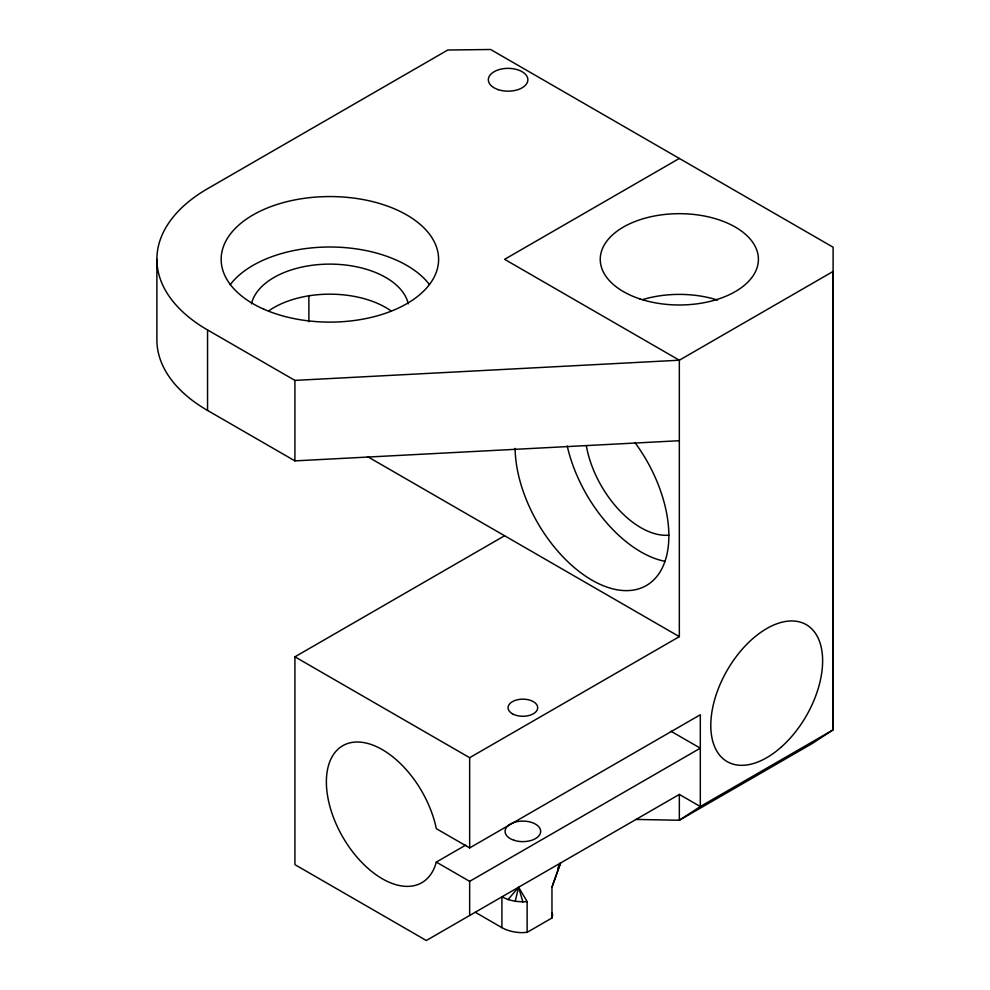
<?xml version="1.0" encoding="UTF-8"?>
<svg xmlns="http://www.w3.org/2000/svg" width="990" height="990" viewBox="0 0 990 990"><rect width="100%" height="100%" fill="white"/><g stroke="black" fill="none" stroke-linecap="round" stroke-linejoin="round"><path stroke-width="1.49" d="M475.25 912.248L501.905 927.642A29.651 17.115 0 0 0 522.869 932.654L527.138 932.332L551.962 918.002L551.962 887.226L560.526 863.02L557.754 868.341M551.962 918.002L552.531 915.54A29.651 17.115 0 0 0 552.074 912.557M501.905 927.642L501.905 896.866L508.043 899.588L515.196 901.296L518.587 887.238L527.138 901.556L527.138 932.332M551.962 887.226L560.526 863.02M508.043 899.588L518.587 887.238L522.869 901.878L527.138 901.556M679.338 158.45L504.603 259.331L679.338 360.212L833.11 271.446L833.11 729.853L812.134 743.577L679.338 820.252L636.001 819.435M679.338 440.711L294.921 460.882L207.554 410.442L207.554 329.955A172.978 99.866 0 0 1 207.554 188.719L447.814 50.007L490.632 49.5L833.11 247.228L833.11 729.853L700.314 806.528L679.338 794.426L426.319 940.5L294.921 864.641L294.921 656.816L504.603 535.751M294.921 656.816L469.656 757.697L679.338 636.644L679.338 360.212L294.921 380.395L207.554 329.955M679.338 794.426L679.338 820.252L700.314 806.528L700.314 714.755L469.656 847.923L436.305 828.667A79.076 45.651 60 0 0 350.225 742.785A79.076 45.651 60 0 0 350.225 848.566A79.076 45.651 60 0 0 436.305 862.092L465.684 845.126M436.305 862.092L469.656 881.348L700.314 748.18L670.96 731.239M515.196 901.296L522.869 901.878M367.476 456.588L679.338 636.644M308.868 295.565L308.88 321.787M469.656 757.697L469.656 847.923M469.656 881.348L469.656 915.478M294.921 380.395L294.921 460.882M156.89 259.331L156.89 339.83A172.978 99.866 0 0 0 207.554 410.442M668.856 535.182A79.076 45.651 60 0 1 586.315 445.599M230.175 284.724A108.727 62.778 0 0 1 329.645 247.005A108.727 62.778 0 0 1 429.388 284.476M251.472 303.819A79.076 45.651 0 0 1 329.868 264.12A79.076 45.651 0 0 1 408.276 303.819M642.572 299.624A79.076 45.651 0 0 1 717.502 300.057M634.887 442.481A108.727 62.778 60 0 1 628.662 590.572A108.727 62.778 60 0 1 515.097 448.421M268.909 310.749A79.076 45.651 0 0 1 390.84 310.749M665.231 561.38A108.727 62.778 60 0 1 567.245 446.032M781.184 747.141A79.076 45.651 -60 0 0 806.244 624.653A79.076 45.651 -60 0 0 712.701 707.602A79.076 45.651 -60 0 0 781.184 747.141M263.86 309.214A108.727 62.778 0 0 0 437.704 267.399A108.727 62.778 0 0 0 288.053 201.391A108.727 62.778 0 0 0 263.86 309.214M639.8 298.869A79.076 45.651 0 0 0 758.414 259.331A79.076 45.651 0 0 0 639.8 219.792A79.076 45.651 0 0 0 639.8 298.869M513.983 840.263A17.795 10.271 0 0 0 540.664 831.365A17.795 10.271 0 0 0 513.983 822.467A17.795 10.271 0 0 0 513.983 840.263M498.218 89.644A19.763 11.41 0 0 0 527.868 79.769A19.763 11.41 0 0 0 498.218 69.882A19.763 11.41 0 0 0 498.218 89.644M512.387 713.765A14.825 8.563 0 0 0 537.199 709.929A14.825 8.563 0 0 0 519.032 699.447A14.825 8.563 0 0 0 512.387 713.765"/></g></svg>
